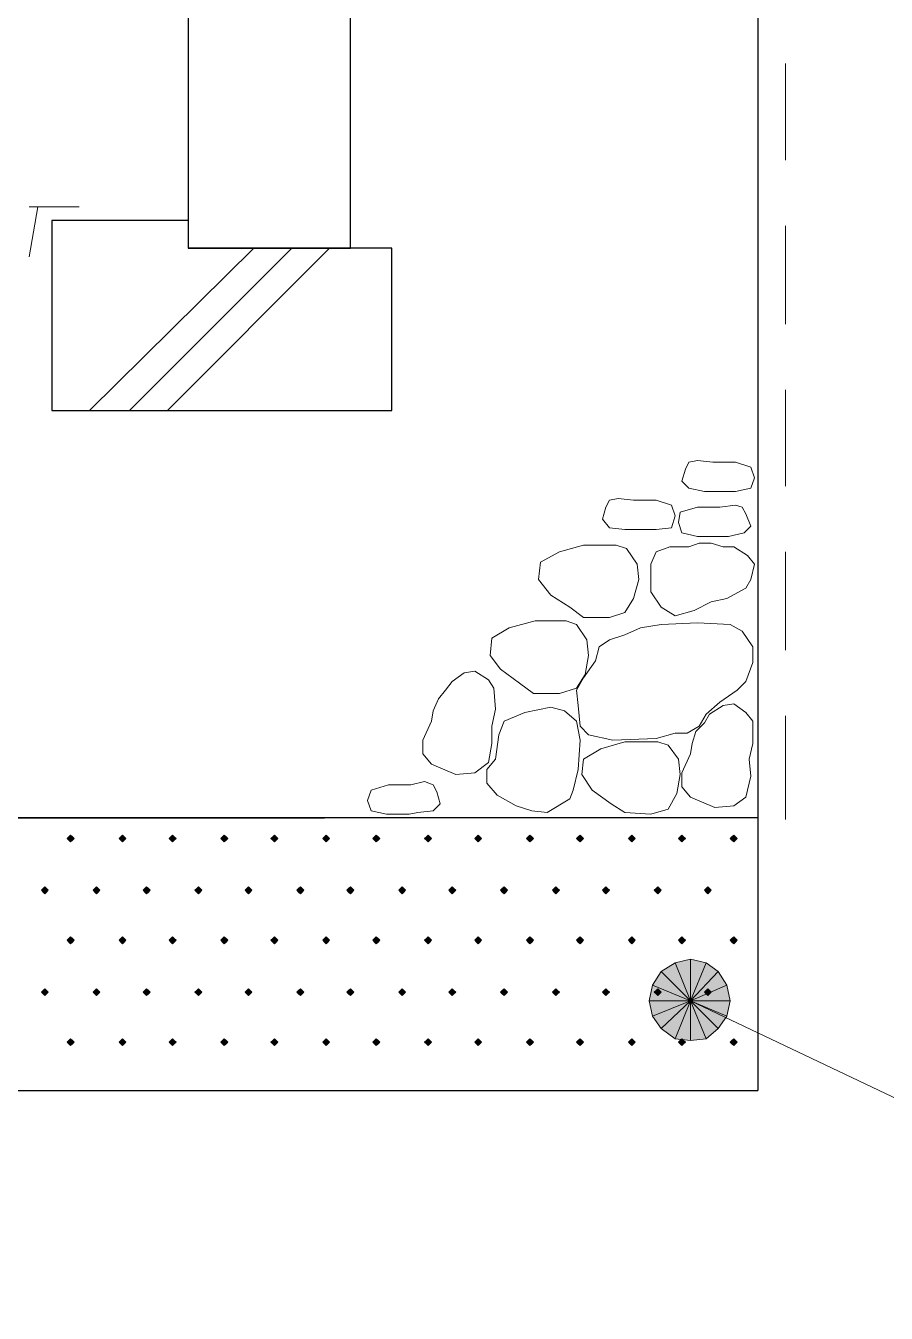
# Model space of a CAD drawing. Header units: millimetres. Extents: x 0 to 420, y 0 to 297.
# Drawn here: x 75.57 to 86.11, y 202.29 to 218.08 of the extents above; entities that cross this region are included whole.
import ezdxf

# ---------------------------------------------------------------- set-up
doc = ezdxf.new("R2010")
doc.units = ezdxf.units.MM

msp = doc.modelspace()

# ---------------------------------------------------------------- hatches: boundary and pattern name
for points in [[(76.115, 208.153), (76.094, 208.132), (76.073, 208.111), (76.094, 208.089), (76.115, 208.068), (76.137, 208.089), (76.158, 208.111), (76.137, 208.132), (76.115, 208.153)], [(76.75, 208.153), (76.729, 208.132), (76.708, 208.111), (76.729, 208.089), (76.75, 208.068), (76.771, 208.089), (76.793, 208.111), (76.771, 208.132), (76.75, 208.153)], [(77.364, 208.153), (77.343, 208.132), (77.322, 208.111), (77.343, 208.089), (77.364, 208.068), (77.385, 208.089), (77.407, 208.111), (77.385, 208.132), (77.364, 208.153)], [(77.999, 208.153), (77.978, 208.132), (77.957, 208.111), (77.978, 208.089), (77.999, 208.068), (78.02, 208.089), (78.042, 208.111), (78.02, 208.132), (77.999, 208.153)], [(78.613, 208.153), (78.592, 208.132), (78.571, 208.111), (78.592, 208.089), (78.613, 208.068), (78.634, 208.089), (78.655, 208.111), (78.634, 208.132), (78.613, 208.153)], [(79.248, 208.153), (79.227, 208.132), (79.206, 208.111), (79.227, 208.089), (79.248, 208.068), (79.269, 208.089), (79.29, 208.111), (79.269, 208.132), (79.248, 208.153)], [(79.862, 208.153), (79.841, 208.132), (79.82, 208.111), (79.841, 208.089), (79.862, 208.068), (79.883, 208.089), (79.904, 208.111), (79.883, 208.132), (79.862, 208.153)], [(80.497, 208.153), (80.476, 208.132), (80.454, 208.111), (80.476, 208.089), (80.497, 208.068), (80.518, 208.089), (80.539, 208.111), (80.518, 208.132), (80.497, 208.153)], [(81.111, 208.153), (81.09, 208.132), (81.068, 208.111), (81.09, 208.089), (81.111, 208.068), (81.132, 208.089), (81.153, 208.111), (81.132, 208.132), (81.111, 208.153)], [(81.746, 208.153), (81.725, 208.132), (81.703, 208.111), (81.725, 208.089), (81.746, 208.068), (81.767, 208.089), (81.788, 208.111), (81.767, 208.132), (81.746, 208.153)], [(82.36, 208.153), (82.338, 208.132), (82.317, 208.111), (82.338, 208.089), (82.36, 208.068), (82.381, 208.089), (82.402, 208.111), (82.381, 208.132), (82.36, 208.153)], [(82.995, 208.153), (82.973, 208.132), (82.952, 208.111), (82.973, 208.089), (82.995, 208.068), (83.016, 208.089), (83.037, 208.111), (83.016, 208.132), (82.995, 208.153)], [(83.608, 208.153), (83.587, 208.132), (83.566, 208.111), (83.587, 208.089), (83.608, 208.068), (83.629, 208.089), (83.651, 208.111), (83.629, 208.132), (83.608, 208.153)], [(84.243, 208.153), (84.222, 208.132), (84.201, 208.111), (84.222, 208.089), (84.243, 208.068), (84.265, 208.089), (84.286, 208.111), (84.265, 208.132), (84.243, 208.153)], [(75.798, 207.518), (75.777, 207.497), (75.756, 207.476), (75.777, 207.454), (75.798, 207.433), (75.819, 207.454), (75.84, 207.476), (75.819, 207.497), (75.798, 207.518)], [(76.433, 207.518), (76.412, 207.497), (76.391, 207.476), (76.412, 207.454), (76.433, 207.433), (76.454, 207.454), (76.475, 207.476), (76.454, 207.497), (76.433, 207.518)], [(77.047, 207.518), (77.026, 207.497), (77.004, 207.476), (77.026, 207.454), (77.047, 207.433), (77.068, 207.454), (77.089, 207.476), (77.068, 207.497), (77.047, 207.518)], [(77.682, 207.518), (77.661, 207.497), (77.639, 207.476), (77.661, 207.454), (77.682, 207.433), (77.703, 207.454), (77.724, 207.476), (77.703, 207.497), (77.682, 207.518)], [(78.296, 207.518), (78.274, 207.497), (78.253, 207.476), (78.274, 207.454), (78.296, 207.433), (78.317, 207.454), (78.338, 207.476), (78.317, 207.497), (78.296, 207.518)], [(78.931, 207.518), (78.909, 207.497), (78.888, 207.476), (78.909, 207.454), (78.931, 207.433), (78.952, 207.454), (78.973, 207.476), (78.952, 207.497), (78.931, 207.518)], [(79.544, 207.518), (79.523, 207.497), (79.502, 207.476), (79.523, 207.454), (79.544, 207.433), (79.566, 207.454), (79.587, 207.476), (79.566, 207.497), (79.544, 207.518)], [(80.179, 207.518), (80.158, 207.497), (80.137, 207.476), (80.158, 207.454), (80.179, 207.433), (80.201, 207.454), (80.222, 207.476), (80.201, 207.497), (80.179, 207.518)], [(80.793, 207.518), (80.772, 207.497), (80.751, 207.476), (80.772, 207.454), (80.793, 207.433), (80.814, 207.454), (80.836, 207.476), (80.814, 207.497), (80.793, 207.518)], [(81.428, 207.518), (81.407, 207.497), (81.386, 207.476), (81.407, 207.454), (81.428, 207.433), (81.449, 207.454), (81.471, 207.476), (81.449, 207.497), (81.428, 207.518)], [(82.063, 207.518), (82.042, 207.497), (82.021, 207.476), (82.042, 207.454), (82.063, 207.433), (82.084, 207.454), (82.106, 207.476), (82.084, 207.497), (82.063, 207.518)], [(82.677, 207.518), (82.656, 207.497), (82.635, 207.476), (82.656, 207.454), (82.677, 207.433), (82.698, 207.454), (82.719, 207.476), (82.698, 207.497), (82.677, 207.518)], [(83.312, 207.518), (83.291, 207.497), (83.27, 207.476), (83.291, 207.454), (83.312, 207.433), (83.333, 207.454), (83.354, 207.476), (83.333, 207.497), (83.312, 207.518)], [(83.926, 207.518), (83.905, 207.497), (83.884, 207.476), (83.905, 207.454), (83.926, 207.433), (83.947, 207.454), (83.968, 207.476), (83.947, 207.497), (83.926, 207.518)], [(76.115, 206.904), (76.094, 206.883), (76.073, 206.862), (76.094, 206.841), (76.115, 206.82), (76.137, 206.841), (76.158, 206.862), (76.137, 206.883), (76.115, 206.904)], [(76.75, 206.904), (76.729, 206.883), (76.708, 206.862), (76.729, 206.841), (76.75, 206.82), (76.771, 206.841), (76.793, 206.862), (76.771, 206.883), (76.75, 206.904)], [(77.364, 206.904), (77.343, 206.883), (77.322, 206.862), (77.343, 206.841), (77.364, 206.82), (77.385, 206.841), (77.407, 206.862), (77.385, 206.883), (77.364, 206.904)], [(77.999, 206.904), (77.978, 206.883), (77.957, 206.862), (77.978, 206.841), (77.999, 206.82), (78.02, 206.841), (78.042, 206.862), (78.02, 206.883), (77.999, 206.904)], [(78.613, 206.904), (78.592, 206.883), (78.571, 206.862), (78.592, 206.841), (78.613, 206.82), (78.634, 206.841), (78.655, 206.862), (78.634, 206.883), (78.613, 206.904)], [(79.248, 206.904), (79.227, 206.883), (79.206, 206.862), (79.227, 206.841), (79.248, 206.82), (79.269, 206.841), (79.29, 206.862), (79.269, 206.883), (79.248, 206.904)], [(79.862, 206.904), (79.841, 206.883), (79.82, 206.862), (79.841, 206.841), (79.862, 206.82), (79.883, 206.841), (79.904, 206.862), (79.883, 206.883), (79.862, 206.904)], [(80.497, 206.904), (80.476, 206.883), (80.454, 206.862), (80.476, 206.841), (80.497, 206.82), (80.518, 206.841), (80.539, 206.862), (80.518, 206.883), (80.497, 206.904)], [(81.111, 206.904), (81.09, 206.883), (81.068, 206.862), (81.09, 206.841), (81.111, 206.82), (81.132, 206.841), (81.153, 206.862), (81.132, 206.883), (81.111, 206.904)], [(81.746, 206.904), (81.725, 206.883), (81.703, 206.862), (81.725, 206.841), (81.746, 206.82), (81.767, 206.841), (81.788, 206.862), (81.767, 206.883), (81.746, 206.904)], [(82.36, 206.904), (82.338, 206.883), (82.317, 206.862), (82.338, 206.841), (82.36, 206.82), (82.381, 206.841), (82.402, 206.862), (82.381, 206.883), (82.36, 206.904)], [(82.995, 206.904), (82.973, 206.883), (82.952, 206.862), (82.973, 206.841), (82.995, 206.82), (83.016, 206.841), (83.037, 206.862), (83.016, 206.883), (82.995, 206.904)], [(83.608, 206.904), (83.587, 206.883), (83.566, 206.862), (83.587, 206.841), (83.608, 206.82), (83.629, 206.841), (83.651, 206.862), (83.629, 206.883), (83.608, 206.904)], [(84.243, 206.904), (84.222, 206.883), (84.201, 206.862), (84.222, 206.841), (84.243, 206.82), (84.265, 206.841), (84.286, 206.862), (84.265, 206.883), (84.243, 206.904)], [(83.524, 206.587), (83.354, 206.481), (83.714, 206.121), (83.524, 206.587)], [(75.798, 206.269), (75.777, 206.248), (75.756, 206.227), (75.777, 206.206), (75.798, 206.184), (75.819, 206.206), (75.84, 206.227), (75.819, 206.248), (75.798, 206.269)], [(76.433, 206.269), (76.412, 206.248), (76.391, 206.227), (76.412, 206.206), (76.433, 206.184), (76.454, 206.206), (76.475, 206.227), (76.454, 206.248), (76.433, 206.269)], [(77.047, 206.269), (77.026, 206.248), (77.004, 206.227), (77.026, 206.206), (77.047, 206.184), (77.068, 206.206), (77.089, 206.227), (77.068, 206.248), (77.047, 206.269)], [(77.682, 206.269), (77.661, 206.248), (77.639, 206.227), (77.661, 206.206), (77.682, 206.184), (77.703, 206.206), (77.724, 206.227), (77.703, 206.248), (77.682, 206.269)], [(78.296, 206.269), (78.274, 206.248), (78.253, 206.227), (78.274, 206.206), (78.296, 206.184), (78.317, 206.206), (78.338, 206.227), (78.317, 206.248), (78.296, 206.269)], [(78.931, 206.269), (78.909, 206.248), (78.888, 206.227), (78.909, 206.206), (78.931, 206.184), (78.952, 206.206), (78.973, 206.227), (78.952, 206.248), (78.931, 206.269)], [(79.544, 206.269), (79.523, 206.248), (79.502, 206.227), (79.523, 206.206), (79.544, 206.184), (79.566, 206.206), (79.587, 206.227), (79.566, 206.248), (79.544, 206.269)], [(80.179, 206.269), (80.158, 206.248), (80.137, 206.227), (80.158, 206.206), (80.179, 206.184), (80.201, 206.206), (80.222, 206.227), (80.201, 206.248), (80.179, 206.269)], [(80.793, 206.269), (80.772, 206.248), (80.751, 206.227), (80.772, 206.206), (80.793, 206.184), (80.814, 206.206), (80.836, 206.227), (80.814, 206.248), (80.793, 206.269)], [(81.428, 206.269), (81.407, 206.248), (81.386, 206.227), (81.407, 206.206), (81.428, 206.184), (81.449, 206.206), (81.471, 206.227), (81.449, 206.248), (81.428, 206.269)], [(82.063, 206.269), (82.042, 206.248), (82.021, 206.227), (82.042, 206.206), (82.063, 206.184), (82.084, 206.206), (82.106, 206.227), (82.084, 206.248), (82.063, 206.269)], [(82.677, 206.269), (82.656, 206.248), (82.635, 206.227), (82.656, 206.206), (82.677, 206.184), (82.698, 206.206), (82.719, 206.227), (82.698, 206.248), (82.677, 206.269)], [(83.312, 206.269), (83.291, 206.248), (83.27, 206.227), (83.291, 206.206), (83.312, 206.184), (83.333, 206.206), (83.354, 206.227), (83.333, 206.248), (83.312, 206.269)], [(83.926, 206.269), (83.905, 206.248), (83.884, 206.227), (83.905, 206.206), (83.926, 206.184), (83.947, 206.206), (83.968, 206.227), (83.947, 206.248), (83.926, 206.269)], [(76.115, 205.655), (76.094, 205.634), (76.073, 205.613), (76.094, 205.592), (76.115, 205.571), (76.137, 205.592), (76.158, 205.613), (76.137, 205.634), (76.115, 205.655)], [(76.75, 205.655), (76.729, 205.634), (76.708, 205.613), (76.729, 205.592), (76.75, 205.571), (76.771, 205.592), (76.793, 205.613), (76.771, 205.634), (76.75, 205.655)], [(77.364, 205.655), (77.343, 205.634), (77.322, 205.613), (77.343, 205.592), (77.364, 205.571), (77.385, 205.592), (77.407, 205.613), (77.385, 205.634), (77.364, 205.655)], [(77.999, 205.655), (77.978, 205.634), (77.957, 205.613), (77.978, 205.592), (77.999, 205.571), (78.02, 205.592), (78.042, 205.613), (78.02, 205.634), (77.999, 205.655)], [(78.613, 205.655), (78.592, 205.634), (78.571, 205.613), (78.592, 205.592), (78.613, 205.571), (78.634, 205.592), (78.655, 205.613), (78.634, 205.634), (78.613, 205.655)], [(79.248, 205.655), (79.227, 205.634), (79.206, 205.613), (79.227, 205.592), (79.248, 205.571), (79.269, 205.592), (79.29, 205.613), (79.269, 205.634), (79.248, 205.655)], [(79.862, 205.655), (79.841, 205.634), (79.82, 205.613), (79.841, 205.592), (79.862, 205.571), (79.883, 205.592), (79.904, 205.613), (79.883, 205.634), (79.862, 205.655)], [(80.497, 205.655), (80.476, 205.634), (80.454, 205.613), (80.476, 205.592), (80.497, 205.571), (80.518, 205.592), (80.539, 205.613), (80.518, 205.634), (80.497, 205.655)], [(81.111, 205.655), (81.09, 205.634), (81.068, 205.613), (81.09, 205.592), (81.111, 205.571), (81.132, 205.592), (81.153, 205.613), (81.132, 205.634), (81.111, 205.655)], [(81.746, 205.655), (81.725, 205.634), (81.703, 205.613), (81.725, 205.592), (81.746, 205.571), (81.767, 205.592), (81.788, 205.613), (81.767, 205.634), (81.746, 205.655)], [(82.36, 205.655), (82.338, 205.634), (82.317, 205.613), (82.338, 205.592), (82.36, 205.571), (82.381, 205.592), (82.402, 205.613), (82.381, 205.634), (82.36, 205.655)], [(82.995, 205.655), (82.973, 205.634), (82.952, 205.613), (82.973, 205.592), (82.995, 205.571), (83.016, 205.592), (83.037, 205.613), (83.016, 205.634), (82.995, 205.655)], [(83.608, 205.655), (83.587, 205.634), (83.566, 205.613), (83.587, 205.592), (83.608, 205.571), (83.629, 205.592), (83.651, 205.613), (83.629, 205.634), (83.608, 205.655)], [(84.243, 205.655), (84.222, 205.634), (84.201, 205.613), (84.222, 205.592), (84.243, 205.571), (84.265, 205.592), (84.286, 205.613), (84.265, 205.634), (84.243, 205.655)]]:
    msp.add_hatch(color=7).paths.add_polyline_path(points)
h = msp.add_hatch(color=7)
h.paths.add_polyline_path([(84.053, 206.481), (83.905, 206.587), (83.714, 206.121), (84.053, 206.481)])
h.paths.add_polyline_path([(83.905, 206.587), (83.714, 206.121), (83.714, 206.629), (83.905, 206.587)])
h.paths.add_polyline_path([(83.714, 206.121), (83.714, 206.629), (83.524, 206.587), (83.714, 206.121)])
h = msp.add_hatch(color=7)
h.paths.add_polyline_path([(83.354, 206.481), (83.249, 206.312), (83.714, 206.121), (83.354, 206.481)])
h.paths.add_polyline_path([(83.249, 206.312), (83.714, 206.121), (83.206, 206.121), (83.249, 206.312)])
h.paths.add_polyline_path([(83.714, 206.121), (83.206, 206.121), (83.249, 205.93), (83.714, 206.121)])
h = msp.add_hatch(color=7)
h.paths.add_polyline_path([(84.159, 205.93), (84.201, 206.121), (83.714, 206.121), (84.159, 205.93)])
h.paths.add_polyline_path([(84.201, 206.121), (83.714, 206.121), (84.159, 206.312), (84.201, 206.121)])
h.paths.add_polyline_path([(83.714, 206.121), (84.159, 206.312), (84.053, 206.481), (83.714, 206.121)])
h = msp.add_hatch(color=7)
h.paths.add_polyline_path([(83.249, 205.93), (83.354, 205.782), (83.714, 206.121), (83.249, 205.93)])
h.paths.add_polyline_path([(83.354, 205.782), (83.714, 206.121), (83.524, 205.655), (83.354, 205.782)])
h.paths.add_polyline_path([(83.714, 206.121), (83.524, 205.655), (83.714, 205.634), (83.714, 206.121)])
h = msp.add_hatch(color=7)
h.paths.add_polyline_path([(83.714, 205.634), (83.905, 205.655), (83.714, 206.121), (83.714, 205.634)])
h.paths.add_polyline_path([(83.905, 205.655), (83.714, 206.121), (84.053, 205.782), (83.905, 205.655)])
h.paths.add_polyline_path([(83.714, 206.121), (84.053, 205.782), (84.159, 205.93), (83.714, 206.121)])

# ---------------------------------------------------------------- linework, layer by layer
at = {"lineweight": 25}
msp.add_lwpolyline([(79.544, 245.364), (80.878, 245.364), (80.878, 248.687), (78.888, 248.687), (78.888, 246.761), (77.555, 246.761), (77.555, 215.35), (79.544, 215.35)], close=True, dxfattribs=at)
at = {"lineweight": 30}
for points in [[(84.54, 235.352), (84.54, 205.02)], [(84.54, 208.365), (53.89, 208.365)], [(53.89, 208.365), (79.227, 208.365)], [(53.89, 205.02), (84.54, 205.02)]]:
    msp.add_lwpolyline(points, dxfattribs=at)
at = {"lineweight": 13}
for points in [[(84.878, 217.614), (84.878, 216.429)], [(75.607, 215.858), (76.221, 215.858)], [(75.713, 215.858), (75.607, 215.244)], [(84.878, 215.625), (84.878, 214.418)], [(76.348, 213.36), (78.359, 215.35)], [(78.825, 215.35), (76.835, 213.36)], [(77.301, 213.36), (79.29, 215.35)], [(84.878, 213.614), (84.878, 212.429)], [(84.878, 211.624), (84.878, 210.418)], [(84.878, 209.613), (84.878, 208.344)], [(83.714, 206.121), (99.293, 198.713)]]:
    msp.add_lwpolyline(points, dxfattribs=at)
at = {"lineweight": 25}
msp.add_lwpolyline([(77.555, 215.688), (75.883, 215.688), (75.883, 213.36), (80.052, 213.36), (80.052, 215.35), (77.555, 215.35)], dxfattribs=at)
at = {"lineweight": 13}
for points in [[(83.884, 212.365), (83.693, 212.407), (83.608, 212.492), (83.651, 212.64), (83.693, 212.725), (83.799, 212.746), (83.989, 212.725), (84.265, 212.725), (84.455, 212.662), (84.497, 212.534), (84.455, 212.407), (84.265, 212.365), (83.989, 212.365)], [(82.91, 211.899), (82.719, 211.921), (82.635, 212.026), (82.677, 212.175), (82.719, 212.259), (82.825, 212.28), (83.016, 212.259), (83.291, 212.259), (83.481, 212.196), (83.524, 212.069), (83.481, 211.921), (83.291, 211.899), (83.016, 211.899)], [(84.18, 211.815), (84.37, 211.857), (84.455, 211.942), (84.392, 212.09), (84.349, 212.175), (84.265, 212.196), (84.074, 212.175), (83.799, 212.175), (83.587, 212.111), (83.566, 211.984), (83.608, 211.857), (83.799, 211.815), (84.074, 211.815)], [(82.719, 210.82), (82.91, 210.883), (83.016, 211.053), (83.079, 211.286), (83.058, 211.476), (82.931, 211.667), (82.804, 211.709), (82.402, 211.709), (82.106, 211.624), (81.873, 211.497), (81.852, 211.286), (82, 211.095), (82.233, 210.947), (82.402, 210.82)], [(84.392, 211.18), (84.455, 211.286), (84.497, 211.476), (84.413, 211.582), (84.243, 211.688), (84.116, 211.688), (83.968, 211.73), (83.82, 211.73), (83.693, 211.688), (83.46, 211.688), (83.291, 211.624), (83.227, 211.476), (83.227, 211.137), (83.354, 210.947), (83.524, 210.841), (83.757, 210.905), (83.968, 211.011), (84.159, 211.053)], [(82.106, 209.889), (82.317, 209.952), (82.423, 210.121), (82.465, 210.354), (82.444, 210.545), (82.317, 210.735), (82.19, 210.778), (81.809, 210.778), (81.492, 210.693), (81.28, 210.566), (81.259, 210.354), (81.386, 210.185), (81.619, 210.016), (81.788, 209.889)], [(83.799, 210.756), (83.354, 210.735), (83.1, 210.693), (82.91, 210.608), (82.719, 210.545), (82.592, 210.46), (82.55, 210.291), (82.402, 210.079), (82.317, 209.931), (82.338, 209.74), (82.36, 209.487), (82.465, 209.381), (82.762, 209.317), (83.291, 209.338), (83.524, 209.402), (83.672, 209.402), (83.82, 209.487), (83.905, 209.635), (84.074, 209.783), (84.286, 209.931), (84.392, 210.037), (84.476, 210.27), (84.476, 210.46), (84.349, 210.651), (84.201, 210.735)], [(81.301, 209.952), (81.238, 210.058), (81.068, 210.164), (80.941, 210.143), (80.793, 210.037), (80.709, 209.931), (80.624, 209.825), (80.56, 209.677), (80.539, 209.55), (80.433, 209.317), (80.433, 209.148), (80.539, 209.021), (80.836, 208.894), (81.068, 208.915), (81.238, 209.042), (81.28, 209.275), (81.28, 209.487), (81.322, 209.698)], [(82.233, 208.597), (82.275, 208.703), (82.338, 208.957), (82.36, 209.317), (82.317, 209.55), (82.169, 209.677), (82, 209.719), (81.682, 209.656), (81.428, 209.55), (81.365, 209.381), (81.322, 209.084), (81.217, 208.957), (81.217, 208.788), (81.344, 208.64), (81.576, 208.513), (81.767, 208.449), (81.957, 208.428)], [(84.476, 209.55), (84.392, 209.656), (84.243, 209.762), (84.116, 209.74), (83.947, 209.635), (83.884, 209.529), (83.778, 209.423), (83.735, 209.275), (83.714, 209.148), (83.608, 208.915), (83.608, 208.746), (83.714, 208.619), (84.011, 208.492), (84.243, 208.513), (84.392, 208.619), (84.455, 208.873), (84.434, 209.084), (84.476, 209.275)], [(83.227, 208.407), (83.439, 208.471), (83.545, 208.661), (83.587, 208.894), (83.566, 209.084), (83.439, 209.254), (83.312, 209.296), (82.91, 209.296), (82.613, 209.211), (82.402, 209.084), (82.381, 208.894), (82.508, 208.703), (82.741, 208.534), (82.91, 208.428)], [(80.37, 208.428), (80.56, 208.449), (80.645, 208.534), (80.603, 208.682), (80.56, 208.767), (80.454, 208.809), (80.285, 208.767), (80.01, 208.767), (79.798, 208.703), (79.756, 208.576), (79.798, 208.449), (79.989, 208.407), (80.264, 208.407)]]:
    msp.add_lwpolyline(points, close=True, dxfattribs=at)
at = {"lineweight": 0}
for points in [[(76.115, 208.153), (76.094, 208.132), (76.073, 208.111), (76.094, 208.089), (76.115, 208.068), (76.137, 208.089), (76.158, 208.111), (76.137, 208.132)], [(76.75, 208.153), (76.729, 208.132), (76.708, 208.111), (76.729, 208.089), (76.75, 208.068), (76.771, 208.089), (76.793, 208.111), (76.771, 208.132)], [(77.364, 208.153), (77.343, 208.132), (77.322, 208.111), (77.343, 208.089), (77.364, 208.068), (77.385, 208.089), (77.407, 208.111), (77.385, 208.132)], [(77.999, 208.153), (77.978, 208.132), (77.957, 208.111), (77.978, 208.089), (77.999, 208.068), (78.02, 208.089), (78.042, 208.111), (78.02, 208.132)], [(78.613, 208.153), (78.592, 208.132), (78.571, 208.111), (78.592, 208.089), (78.613, 208.068), (78.634, 208.089), (78.655, 208.111), (78.634, 208.132)], [(79.248, 208.153), (79.227, 208.132), (79.206, 208.111), (79.227, 208.089), (79.248, 208.068), (79.269, 208.089), (79.29, 208.111), (79.269, 208.132)], [(79.862, 208.153), (79.841, 208.132), (79.82, 208.111), (79.841, 208.089), (79.862, 208.068), (79.883, 208.089), (79.904, 208.111), (79.883, 208.132)], [(80.497, 208.153), (80.476, 208.132), (80.454, 208.111), (80.476, 208.089), (80.497, 208.068), (80.518, 208.089), (80.539, 208.111), (80.518, 208.132)], [(81.111, 208.153), (81.09, 208.132), (81.068, 208.111), (81.09, 208.089), (81.111, 208.068), (81.132, 208.089), (81.153, 208.111), (81.132, 208.132)], [(81.746, 208.153), (81.725, 208.132), (81.703, 208.111), (81.725, 208.089), (81.746, 208.068), (81.767, 208.089), (81.788, 208.111), (81.767, 208.132)], [(82.36, 208.153), (82.338, 208.132), (82.317, 208.111), (82.338, 208.089), (82.36, 208.068), (82.381, 208.089), (82.402, 208.111), (82.381, 208.132)], [(82.995, 208.153), (82.973, 208.132), (82.952, 208.111), (82.973, 208.089), (82.995, 208.068), (83.016, 208.089), (83.037, 208.111), (83.016, 208.132)], [(83.608, 208.153), (83.587, 208.132), (83.566, 208.111), (83.587, 208.089), (83.608, 208.068), (83.629, 208.089), (83.651, 208.111), (83.629, 208.132)], [(84.243, 208.153), (84.222, 208.132), (84.201, 208.111), (84.222, 208.089), (84.243, 208.068), (84.265, 208.089), (84.286, 208.111), (84.265, 208.132)], [(75.798, 207.518), (75.777, 207.497), (75.756, 207.476), (75.777, 207.454), (75.798, 207.433), (75.819, 207.454), (75.84, 207.476), (75.819, 207.497)], [(76.433, 207.518), (76.412, 207.497), (76.391, 207.476), (76.412, 207.454), (76.433, 207.433), (76.454, 207.454), (76.475, 207.476), (76.454, 207.497)], [(77.047, 207.518), (77.026, 207.497), (77.004, 207.476), (77.026, 207.454), (77.047, 207.433), (77.068, 207.454), (77.089, 207.476), (77.068, 207.497)], [(77.682, 207.518), (77.661, 207.497), (77.639, 207.476), (77.661, 207.454), (77.682, 207.433), (77.703, 207.454), (77.724, 207.476), (77.703, 207.497)], [(78.296, 207.518), (78.274, 207.497), (78.253, 207.476), (78.274, 207.454), (78.296, 207.433), (78.317, 207.454), (78.338, 207.476), (78.317, 207.497)], [(78.931, 207.518), (78.909, 207.497), (78.888, 207.476), (78.909, 207.454), (78.931, 207.433), (78.952, 207.454), (78.973, 207.476), (78.952, 207.497)], [(79.544, 207.518), (79.523, 207.497), (79.502, 207.476), (79.523, 207.454), (79.544, 207.433), (79.566, 207.454), (79.587, 207.476), (79.566, 207.497)], [(80.179, 207.518), (80.158, 207.497), (80.137, 207.476), (80.158, 207.454), (80.179, 207.433), (80.201, 207.454), (80.222, 207.476), (80.201, 207.497)], [(80.793, 207.518), (80.772, 207.497), (80.751, 207.476), (80.772, 207.454), (80.793, 207.433), (80.814, 207.454), (80.836, 207.476), (80.814, 207.497)], [(81.428, 207.518), (81.407, 207.497), (81.386, 207.476), (81.407, 207.454), (81.428, 207.433), (81.449, 207.454), (81.471, 207.476), (81.449, 207.497)], [(82.063, 207.518), (82.042, 207.497), (82.021, 207.476), (82.042, 207.454), (82.063, 207.433), (82.084, 207.454), (82.106, 207.476), (82.084, 207.497)], [(82.677, 207.518), (82.656, 207.497), (82.635, 207.476), (82.656, 207.454), (82.677, 207.433), (82.698, 207.454), (82.719, 207.476), (82.698, 207.497)], [(83.312, 207.518), (83.291, 207.497), (83.27, 207.476), (83.291, 207.454), (83.312, 207.433), (83.333, 207.454), (83.354, 207.476), (83.333, 207.497)], [(83.926, 207.518), (83.905, 207.497), (83.884, 207.476), (83.905, 207.454), (83.926, 207.433), (83.947, 207.454), (83.968, 207.476), (83.947, 207.497)], [(76.115, 206.904), (76.094, 206.883), (76.073, 206.862), (76.094, 206.841), (76.115, 206.82), (76.137, 206.841), (76.158, 206.862), (76.137, 206.883)], [(76.75, 206.904), (76.729, 206.883), (76.708, 206.862), (76.729, 206.841), (76.75, 206.82), (76.771, 206.841), (76.793, 206.862), (76.771, 206.883)], [(77.364, 206.904), (77.343, 206.883), (77.322, 206.862), (77.343, 206.841), (77.364, 206.82), (77.385, 206.841), (77.407, 206.862), (77.385, 206.883)], [(77.999, 206.904), (77.978, 206.883), (77.957, 206.862), (77.978, 206.841), (77.999, 206.82), (78.02, 206.841), (78.042, 206.862), (78.02, 206.883)], [(78.613, 206.904), (78.592, 206.883), (78.571, 206.862), (78.592, 206.841), (78.613, 206.82), (78.634, 206.841), (78.655, 206.862), (78.634, 206.883)], [(79.248, 206.904), (79.227, 206.883), (79.206, 206.862), (79.227, 206.841), (79.248, 206.82), (79.269, 206.841), (79.29, 206.862), (79.269, 206.883)], [(79.862, 206.904), (79.841, 206.883), (79.82, 206.862), (79.841, 206.841), (79.862, 206.82), (79.883, 206.841), (79.904, 206.862), (79.883, 206.883)], [(80.497, 206.904), (80.476, 206.883), (80.454, 206.862), (80.476, 206.841), (80.497, 206.82), (80.518, 206.841), (80.539, 206.862), (80.518, 206.883)], [(81.111, 206.904), (81.09, 206.883), (81.068, 206.862), (81.09, 206.841), (81.111, 206.82), (81.132, 206.841), (81.153, 206.862), (81.132, 206.883)], [(81.746, 206.904), (81.725, 206.883), (81.703, 206.862), (81.725, 206.841), (81.746, 206.82), (81.767, 206.841), (81.788, 206.862), (81.767, 206.883)], [(82.36, 206.904), (82.338, 206.883), (82.317, 206.862), (82.338, 206.841), (82.36, 206.82), (82.381, 206.841), (82.402, 206.862), (82.381, 206.883)], [(82.995, 206.904), (82.973, 206.883), (82.952, 206.862), (82.973, 206.841), (82.995, 206.82), (83.016, 206.841), (83.037, 206.862), (83.016, 206.883)], [(83.608, 206.904), (83.587, 206.883), (83.566, 206.862), (83.587, 206.841), (83.608, 206.82), (83.629, 206.841), (83.651, 206.862), (83.629, 206.883)], [(84.243, 206.904), (84.222, 206.883), (84.201, 206.862), (84.222, 206.841), (84.243, 206.82), (84.265, 206.841), (84.286, 206.862), (84.265, 206.883)], [(83.524, 206.587), (83.354, 206.481), (83.714, 206.121)], [(83.714, 206.121), (83.714, 206.629), (83.524, 206.587)], [(83.905, 206.587), (83.714, 206.121), (83.714, 206.629)], [(84.053, 206.481), (83.905, 206.587), (83.714, 206.121)], [(83.354, 206.481), (83.249, 206.312), (83.714, 206.121)], [(83.714, 206.121), (84.159, 206.312), (84.053, 206.481)], [(75.798, 206.269), (75.777, 206.248), (75.756, 206.227), (75.777, 206.206), (75.798, 206.184), (75.819, 206.206), (75.84, 206.227), (75.819, 206.248)], [(76.433, 206.269), (76.412, 206.248), (76.391, 206.227), (76.412, 206.206), (76.433, 206.184), (76.454, 206.206), (76.475, 206.227), (76.454, 206.248)], [(77.047, 206.269), (77.026, 206.248), (77.004, 206.227), (77.026, 206.206), (77.047, 206.184), (77.068, 206.206), (77.089, 206.227), (77.068, 206.248)], [(77.682, 206.269), (77.661, 206.248), (77.639, 206.227), (77.661, 206.206), (77.682, 206.184), (77.703, 206.206), (77.724, 206.227), (77.703, 206.248)], [(78.296, 206.269), (78.274, 206.248), (78.253, 206.227), (78.274, 206.206), (78.296, 206.184), (78.317, 206.206), (78.338, 206.227), (78.317, 206.248)], [(78.931, 206.269), (78.909, 206.248), (78.888, 206.227), (78.909, 206.206), (78.931, 206.184), (78.952, 206.206), (78.973, 206.227), (78.952, 206.248)], [(79.544, 206.269), (79.523, 206.248), (79.502, 206.227), (79.523, 206.206), (79.544, 206.184), (79.566, 206.206), (79.587, 206.227), (79.566, 206.248)], [(80.179, 206.269), (80.158, 206.248), (80.137, 206.227), (80.158, 206.206), (80.179, 206.184), (80.201, 206.206), (80.222, 206.227), (80.201, 206.248)], [(80.793, 206.269), (80.772, 206.248), (80.751, 206.227), (80.772, 206.206), (80.793, 206.184), (80.814, 206.206), (80.836, 206.227), (80.814, 206.248)], [(81.428, 206.269), (81.407, 206.248), (81.386, 206.227), (81.407, 206.206), (81.428, 206.184), (81.449, 206.206), (81.471, 206.227), (81.449, 206.248)], [(82.063, 206.269), (82.042, 206.248), (82.021, 206.227), (82.042, 206.206), (82.063, 206.184), (82.084, 206.206), (82.106, 206.227), (82.084, 206.248)], [(82.677, 206.269), (82.656, 206.248), (82.635, 206.227), (82.656, 206.206), (82.677, 206.184), (82.698, 206.206), (82.719, 206.227), (82.698, 206.248)], [(83.249, 206.312), (83.714, 206.121), (83.206, 206.121)], [(83.312, 206.269), (83.291, 206.248), (83.27, 206.227), (83.291, 206.206), (83.312, 206.184), (83.333, 206.206), (83.354, 206.227), (83.333, 206.248)], [(84.201, 206.121), (83.714, 206.121), (84.159, 206.312)], [(83.926, 206.269), (83.905, 206.248), (83.884, 206.227), (83.905, 206.206), (83.926, 206.184), (83.947, 206.206), (83.968, 206.227), (83.947, 206.248)], [(83.714, 206.121), (83.206, 206.121), (83.249, 205.93)], [(83.249, 205.93), (83.354, 205.782), (83.714, 206.121)], [(83.354, 205.782), (83.714, 206.121), (83.524, 205.655)], [(83.714, 206.121), (83.524, 205.655), (83.714, 205.634)], [(83.714, 205.634), (83.905, 205.655), (83.714, 206.121)], [(83.905, 205.655), (83.714, 206.121), (84.053, 205.782)], [(83.714, 206.121), (84.053, 205.782), (84.159, 205.93)], [(84.159, 205.93), (84.201, 206.121), (83.714, 206.121)], [(76.115, 205.655), (76.094, 205.634), (76.073, 205.613), (76.094, 205.592), (76.115, 205.571), (76.137, 205.592), (76.158, 205.613), (76.137, 205.634)], [(76.75, 205.655), (76.729, 205.634), (76.708, 205.613), (76.729, 205.592), (76.75, 205.571), (76.771, 205.592), (76.793, 205.613), (76.771, 205.634)], [(77.364, 205.655), (77.343, 205.634), (77.322, 205.613), (77.343, 205.592), (77.364, 205.571), (77.385, 205.592), (77.407, 205.613), (77.385, 205.634)], [(77.999, 205.655), (77.978, 205.634), (77.957, 205.613), (77.978, 205.592), (77.999, 205.571), (78.02, 205.592), (78.042, 205.613), (78.02, 205.634)], [(78.613, 205.655), (78.592, 205.634), (78.571, 205.613), (78.592, 205.592), (78.613, 205.571), (78.634, 205.592), (78.655, 205.613), (78.634, 205.634)], [(79.248, 205.655), (79.227, 205.634), (79.206, 205.613), (79.227, 205.592), (79.248, 205.571), (79.269, 205.592), (79.29, 205.613), (79.269, 205.634)], [(79.862, 205.655), (79.841, 205.634), (79.82, 205.613), (79.841, 205.592), (79.862, 205.571), (79.883, 205.592), (79.904, 205.613), (79.883, 205.634)], [(80.497, 205.655), (80.476, 205.634), (80.454, 205.613), (80.476, 205.592), (80.497, 205.571), (80.518, 205.592), (80.539, 205.613), (80.518, 205.634)], [(81.111, 205.655), (81.09, 205.634), (81.068, 205.613), (81.09, 205.592), (81.111, 205.571), (81.132, 205.592), (81.153, 205.613), (81.132, 205.634)], [(81.746, 205.655), (81.725, 205.634), (81.703, 205.613), (81.725, 205.592), (81.746, 205.571), (81.767, 205.592), (81.788, 205.613), (81.767, 205.634)], [(82.36, 205.655), (82.338, 205.634), (82.317, 205.613), (82.338, 205.592), (82.36, 205.571), (82.381, 205.592), (82.402, 205.613), (82.381, 205.634)], [(82.995, 205.655), (82.973, 205.634), (82.952, 205.613), (82.973, 205.592), (82.995, 205.571), (83.016, 205.592), (83.037, 205.613), (83.016, 205.634)], [(83.608, 205.655), (83.587, 205.634), (83.566, 205.613), (83.587, 205.592), (83.608, 205.571), (83.629, 205.592), (83.651, 205.613), (83.629, 205.634)], [(84.243, 205.655), (84.222, 205.634), (84.201, 205.613), (84.222, 205.592), (84.243, 205.571), (84.265, 205.592), (84.286, 205.613), (84.265, 205.634)]]:
    msp.add_lwpolyline(points, close=True, dxfattribs=at)

doc.saveas('drawing.dxf')
